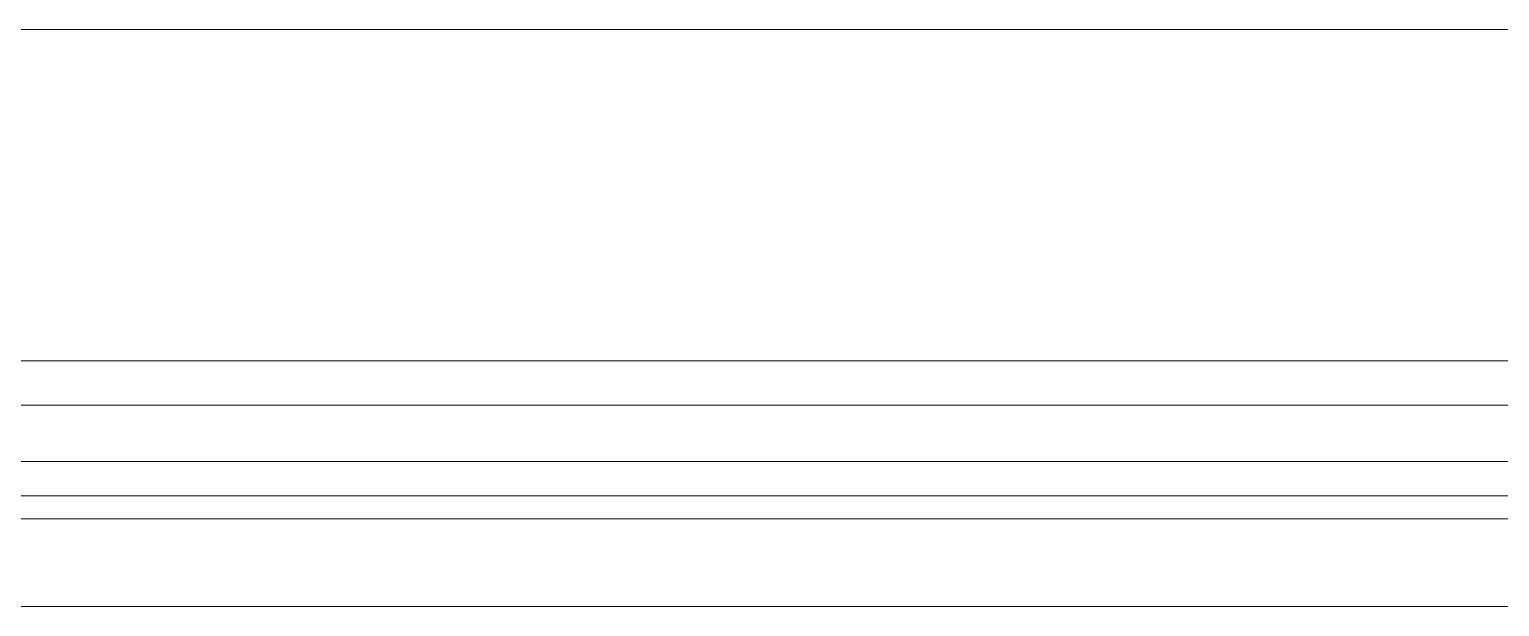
# Model space of a CAD drawing. Header units: millimetres. Extents: x -942 to 1387, y 0 to 1964.
# Drawn here: x -244 to 267, y 1764 to 1964 of the extents above; entities that cross this region are included whole.
import ezdxf

# ---------------------------------------------------------------- set-up
doc = ezdxf.new("R2010")
doc.units = ezdxf.units.MM
doc.layers.add('ceco.net 174', color=7, linetype='Continuous')

msp = doc.modelspace()

# ---------------------------------------------------------------- linework, layer by layer
at = {"layer": 'ceco.net 174', "lineweight": 5}
for p, q in [((-942.12, 1964), (0, 1964)), ((942.12, 1964), (0, 1964)), ((-270.71, 1848.92), (0, 1848.92)), ((270.71, 1848.92), (0, 1848.92)), ((-286.37, 1833.42), (0, 1833.42)), ((286.37, 1833.42), (0, 1833.42)), ((-305.95, 1813.92), (0, 1813.92)), ((305.95, 1813.92), (0, 1813.92)), ((-569.83, 1802), (0, 1802)), ((569.83, 1802), (0, 1802)), ((-561.83, 1794), (0, 1794)), ((561.83, 1794), (0, 1794)), ((-531.33, 1763.5), (0, 1763.5)), ((531.33, 1763.5), (0, 1763.5))]:
    msp.add_line(p, q, dxfattribs=at)

doc.saveas('drawing.dxf')
